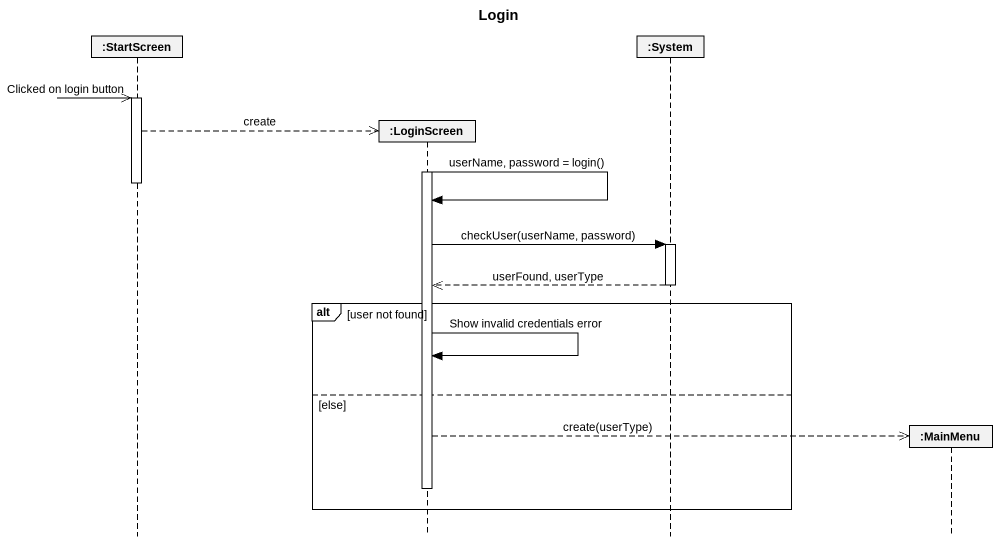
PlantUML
@startuml
title Login
hide footbox
participant ":StartScreen" as StartScreen
participant ":LoginScreen" as LoginScreen
participant ":System" as System
participant ":MainMenu" as MainMenu

StartScreen ->> StartScreen : Clicked on login button
activate StartScreen
StartScreen -->> LoginScreen ** : create
activate LoginScreen
deactivate StartScreen
LoginScreen -> LoginScreen : userName, password = login()
LoginScreen -> System : checkUser(userName, password)
activate System
System -->> LoginScreen : userFound, userType
deactivate System
alt user not found
  LoginScreen -> LoginScreen : Show invalid credentials error
else else
  LoginScreen -->> MainMenu ** : create(userType)
  deactivate LoginScreen
end
@enduml
